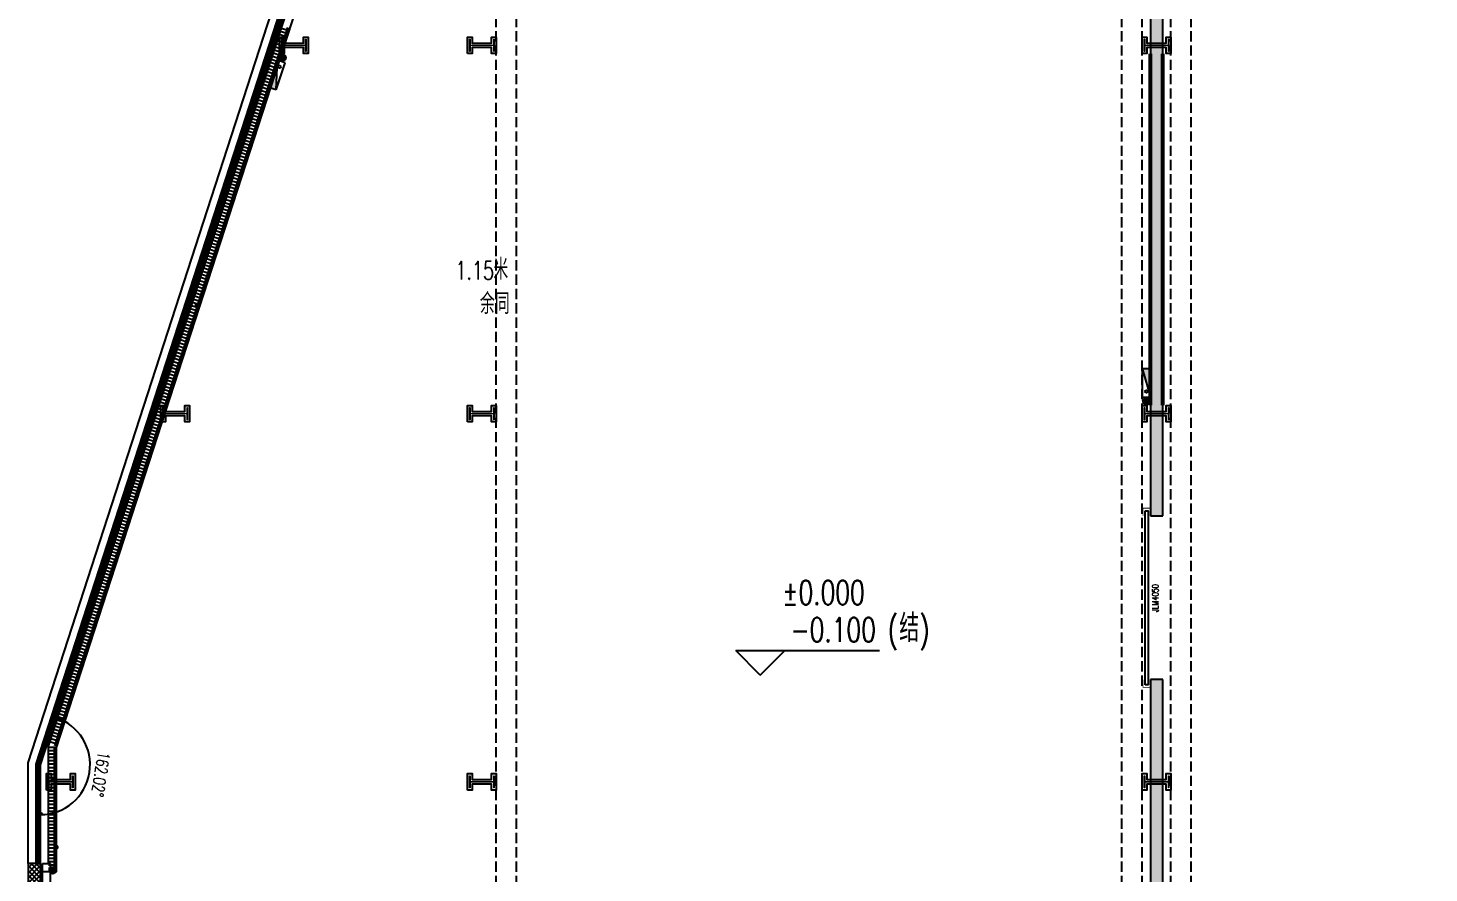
# Model space of a CAD drawing. Extents: x -474411 to 577939, y 0 to 1014176.
# Drawn here: x -254554 to -220292, y 757592 to 778245 of the extents above; entities that cross this region are included whole.
import ezdxf

# ---------------------------------------------------------------- set-up
doc = ezdxf.new("R2010")
doc.units = 0
doc.header["$LTSCALE"] = 1000
doc.header["$MEASUREMENT"] = 0
for name, pattern in [('10平面$0$DASH', [0.35, 0.25, -0.1]), ('CENTER', [2, 1.25, -0.25, 0.25, -0.25]), ('DASH', [0.35, 0.25, -0.1])]:
    doc.linetypes.add(name, pattern=pattern)
doc.layers.get('Defpoints').update_dxf_attribs({"color": 210})
for name, color, linetype in [('10平面$0$WINDOW', 4, 'Continuous'), ('10平面$0$WINDOW_TEXT', 7, 'Continuous'), ('A-AXIS-D', 1, 'Continuous'), ('A-HATCH-2', 251, 'Continuous'), ('A-LIN-V', 9, 'Continuous'), ('A-SFCE', 30, 'Continuous'), ('A-WINDOW', 140, 'Continuous'), ('AS-WALL', 40, 'Continuous'), ('AS-结构边线层', 200, 'Continuous'), ('DIM_SYMB', 3, 'Continuous'), ('PUB_HATCH', 8, 'Continuous'), ('PUB_TEXT', 7, 'Continuous'), ('SB_ZF消火栓', 10, 'Continuous'), ('建-墙-幕', 4, 'Continuous'), ('建-标高', 3, 'Continuous')]:
    doc.layers.add(name, color=color, linetype=linetype)
doc.layers.add('A-加建区域', color=47, linetype='Continuous', plot=False)
for name, color, linetype, lineweight in [('LG-ZF消防', 1, 'Continuous', 60), ('S-col', 2, 'Continuous', 0), ('柱间支撑', 6, 'CENTER', 0)]:
    doc.layers.add(name, color=color, linetype=linetype, lineweight=lineweight)
doc.styles.add('10平面$0$_TCH_WINDOW', font='SIMPLEX', dxfattribs={"height": 3.5, "bigfont": 'GBCBIG'})
doc.styles.add('_TCH_DIM', font='SIMPLEX', dxfattribs={"bigfont": 'GBCBIG'})
doc.styles.add('_TCH_DIM_T3', font='SIMPLEX', dxfattribs={"width": 0.705882, "bigfont": 'GBCBIG'})
doc.styles.add('A-STANDARD', font='SIMPLEX', dxfattribs={"bigfont": 'GBCBIG'})
doc.dimstyles.new('_TCH_ARCH&&100', dxfattribs={"dimtxt": 297.5, "dimasz": 100, "dimexe": 100, "dimexo": 100, "dimgap": 126.25, "dimtad": 1, "dimdec": 0, "dimzin": 0, "dimdsep": 46, "dimtxsty": '_TCH_DIM_T3', "dimblk": 'ARCHTICK', "dimcen": 0.09, "dimclrt": 7, "dimazin": 2, "dimtfac": 1, "dimtdec": 0, "dimtix": 1, "dimtmove": 2, "dimatfit": 3, "dimfxl": 0, "dimtolj": 1, "dimtzin": 0, "dimarcsym": 0})
pattern_1 = [(45, (25.49, 21.51), (-75.000002, 75.000002), [24, -82.06602]), (135, (192.46, 21.51), (-75.000002, -75.000002), [24, -82.06602])]

# ---------------------------------------------------------------- blocks, each defined once
blk = doc.blocks.new('43243')
at = {"layer": 'AS-结构边线层', "color": 8}
blk.add_lwpolyline([(-230898, 832220), (-254254, 760236), (-254254, 741420), (-248304, 741420), (-248304, 741670), (-246204, 741670), (-246204, 741420), (-231804, 741420), (-231804, 741670), (-229704, 741670), (-229704, 741420), (-228964, 741420), (-228964, 741250), (-222244, 741250), (-222244, 741420), (-215304, 741420)], dxfattribs=at)
blk = doc.blocks.new('w4234324')
at = {"layer": 'A-HATCH-2', "color": 8}
for points in [[(-248404, 777620), (-248404, 778020), (-248292, 778020), (-248292, 777874), (-247816, 777874), (-247816, 778020), (-247704, 778020), (-247704, 777620), (-247816, 777620), (-247816, 777766), (-248292, 777766), (-248292, 777620)], [(-243804, 777620), (-243804, 778020), (-243692, 778020), (-243692, 777874), (-243216, 777874), (-243216, 778020), (-243104, 778020), (-243104, 777620), (-243216, 777620), (-243216, 777766), (-243692, 777766), (-243692, 777620)], [(-227304, 777620), (-227304, 778020), (-227192, 778020), (-227192, 777874), (-226716, 777874), (-226716, 778020), (-226604, 778020), (-226604, 777620), (-226716, 777620), (-226716, 777766), (-227192, 777766), (-227192, 777620)], [(-251304, 768620), (-251304, 769020), (-251192, 769020), (-251192, 768874), (-250716, 768874), (-250716, 769020), (-250604, 769020), (-250604, 768620), (-250716, 768620), (-250716, 768766), (-251192, 768766), (-251192, 768620)], [(-243804, 768620), (-243804, 769020), (-243692, 769020), (-243692, 768874), (-243216, 768874), (-243216, 769020), (-243104, 769020), (-243104, 768620), (-243216, 768620), (-243216, 768766), (-243692, 768766), (-243692, 768620)], [(-227304, 768620), (-227304, 769020), (-227192, 769020), (-227192, 768874), (-226716, 768874), (-226716, 769020), (-226604, 769020), (-226604, 768620), (-226716, 768620), (-226716, 768766), (-227192, 768766), (-227192, 768620)], [(-254104, 759620), (-254104, 760020), (-253992, 760020), (-253992, 759874), (-253516, 759874), (-253516, 760020), (-253404, 760020), (-253404, 759620), (-253516, 759620), (-253516, 759766), (-253992, 759766), (-253992, 759620)], [(-243804, 759620), (-243804, 760020), (-243692, 760020), (-243692, 759874), (-243216, 759874), (-243216, 760020), (-243104, 760020), (-243104, 759620), (-243216, 759620), (-243216, 759766), (-243692, 759766), (-243692, 759620)], [(-227304, 759620), (-227304, 760020), (-227192, 760020), (-227192, 759874), (-226716, 759874), (-226716, 760020), (-226604, 760020), (-226604, 759620), (-226716, 759620), (-226716, 759766), (-227192, 759766), (-227192, 759620)]]:
    blk.add_lwpolyline(points, close=True, dxfattribs=at)
at = {"layer": 'S-col', "color": 8}
for points in [[(-248354, 777670), (-248354, 777970), (-248342, 777970), (-248342, 777824), (-247766, 777824), (-247766, 777970), (-247754, 777970), (-247754, 777670), (-247766, 777670), (-247766, 777816), (-248342, 777816), (-248342, 777670)], [(-243754, 777670), (-243754, 777970), (-243742, 777970), (-243742, 777824), (-243166, 777824), (-243166, 777970), (-243154, 777970), (-243154, 777670), (-243166, 777670), (-243166, 777816), (-243742, 777816), (-243742, 777670)], [(-227254, 777670), (-227254, 777970), (-227242, 777970), (-227242, 777824), (-226666, 777824), (-226666, 777970), (-226654, 777970), (-226654, 777670), (-226666, 777670), (-226666, 777816), (-227242, 777816), (-227242, 777670)], [(-251254, 768670), (-251254, 768970), (-251242, 768970), (-251242, 768824), (-250666, 768824), (-250666, 768970), (-250654, 768970), (-250654, 768670), (-250666, 768670), (-250666, 768816), (-251242, 768816), (-251242, 768670)], [(-243754, 768670), (-243754, 768970), (-243742, 768970), (-243742, 768824), (-243166, 768824), (-243166, 768970), (-243154, 768970), (-243154, 768670), (-243166, 768670), (-243166, 768816), (-243742, 768816), (-243742, 768670)], [(-227254, 768670), (-227254, 768970), (-227242, 768970), (-227242, 768824), (-226666, 768824), (-226666, 768970), (-226654, 768970), (-226654, 768670), (-226666, 768670), (-226666, 768816), (-227242, 768816), (-227242, 768670)], [(-254054, 759670), (-254054, 759970), (-254042, 759970), (-254042, 759824), (-253466, 759824), (-253466, 759970), (-253454, 759970), (-253454, 759670), (-253466, 759670), (-253466, 759816), (-254042, 759816), (-254042, 759670)], [(-243754, 759670), (-243754, 759970), (-243742, 759970), (-243742, 759824), (-243166, 759824), (-243166, 759970), (-243154, 759970), (-243154, 759670), (-243166, 759670), (-243166, 759816), (-243742, 759816), (-243742, 759670)], [(-227254, 759670), (-227254, 759970), (-227242, 759970), (-227242, 759824), (-226666, 759824), (-226666, 759970), (-226654, 759970), (-226654, 759670), (-226666, 759670), (-226666, 759816), (-227242, 759816), (-227242, 759670)]]:
    blk.add_lwpolyline(points, close=True, dxfattribs=at)
blk = doc.blocks.new('34242343243')
at = {"color": 8}
for p, q in [((-248195, 778100), (-248385, 778161)), ((-248170, 778176), (-248361, 778238)), ((-248183, 778138), (-248259, 778162)), ((-248158, 778214), (-248234, 778239)), ((-248319, 777719), (-248509, 777781)), ((-248294, 777795), (-248484, 777857)), ((-248269, 777871), (-248460, 777933)), ((-248245, 777947), (-248435, 778009)), ((-248220, 778024), (-248410, 778085)), ((-248306, 777757), (-248382, 777782)), ((-248282, 777833), (-248358, 777858)), ((-248257, 777909), (-248333, 777934)), ((-248232, 777985), (-248308, 778010)), ((-248208, 778062), (-248284, 778086)), ((-248418, 777414), (-248608, 777476)), ((-248393, 777490), (-248583, 777552)), ((-248368, 777567), (-248558, 777628)), ((-248343, 777643), (-248534, 777704)), ((-248405, 777452), (-248481, 777477)), ((-248381, 777528), (-248457, 777553)), ((-248356, 777605), (-248432, 777629)), ((-248331, 777681), (-248407, 777706)), ((-248541, 777033), (-248731, 777095)), ((-248516, 777110), (-248707, 777171)), ((-248492, 777186), (-248682, 777247)), ((-248467, 777262), (-248657, 777324)), ((-248442, 777338), (-248633, 777400)), ((-248529, 777072), (-248605, 777096)), ((-248504, 777148), (-248580, 777172)), ((-248479, 777224), (-248555, 777249)), ((-248455, 777300), (-248531, 777325)), ((-248430, 777376), (-248506, 777401)), ((-248640, 776729), (-248830, 776791)), ((-248615, 776805), (-248806, 776867)), ((-248591, 776881), (-248781, 776943)), ((-248566, 776957), (-248756, 777019)), ((-248628, 776767), (-248704, 776792)), ((-248603, 776843), (-248679, 776868)), ((-248578, 776919), (-248654, 776944)), ((-248554, 776995), (-248630, 777020)), ((-248764, 776348), (-248954, 776410)), ((-248739, 776424), (-248929, 776486)), ((-248714, 776500), (-248904, 776562)), ((-248689, 776576), (-248880, 776638)), ((-248665, 776653), (-248855, 776714)), ((-248751, 776386), (-248827, 776411)), ((-248726, 776462), (-248803, 776487)), ((-248702, 776538), (-248778, 776563)), ((-248677, 776615), (-248753, 776639)), ((-248652, 776691), (-248728, 776715)), ((-248862, 776043), (-249053, 776105)), ((-248838, 776119), (-249028, 776181)), ((-248813, 776196), (-249003, 776257)), ((-248788, 776272), (-248979, 776334)), ((-248850, 776081), (-248926, 776106)), ((-248825, 776158), (-248901, 776182)), ((-248801, 776234), (-248877, 776258)), ((-248776, 776310), (-248852, 776335)), ((-248986, 775663), (-249176, 775724)), ((-248961, 775739), (-249151, 775800)), ((-248937, 775815), (-249127, 775877)), ((-248912, 775891), (-249102, 775953)), ((-248887, 775967), (-249077, 776029)), ((-248974, 775701), (-249050, 775725)), ((-248949, 775777), (-249025, 775801)), ((-248924, 775853), (-249000, 775878)), ((-248899, 775929), (-248976, 775954)), ((-248875, 776005), (-248951, 776030)), ((-249085, 775358), (-249275, 775420)), ((-249060, 775434), (-249250, 775496)), ((-249035, 775510), (-249226, 775572)), ((-249011, 775586), (-249201, 775648)), ((-249072, 775396), (-249149, 775421)), ((-249048, 775472), (-249124, 775497)), ((-249023, 775548), (-249099, 775573)), ((-248998, 775624), (-249074, 775649)), ((-249208, 774977), (-249399, 775039)), ((-249184, 775053), (-249374, 775115)), ((-249159, 775129), (-249349, 775191)), ((-249134, 775206), (-249324, 775267)), ((-249110, 775282), (-249300, 775343)), ((-249196, 775015), (-249272, 775040)), ((-249171, 775091), (-249247, 775116)), ((-249147, 775167), (-249223, 775192)), ((-249122, 775244), (-249198, 775268)), ((-249097, 775320), (-249173, 775344)), ((-249307, 774672), (-249497, 774734)), ((-249283, 774749), (-249473, 774810)), ((-249258, 774825), (-249448, 774886)), ((-249233, 774901), (-249423, 774963)), ((-249295, 774710), (-249371, 774735)), ((-249270, 774787), (-249346, 774811)), ((-249245, 774863), (-249322, 774888)), ((-249221, 774939), (-249297, 774964)), ((-249431, 774292), (-249621, 774353)), ((-249406, 774368), (-249596, 774429)), ((-249381, 774444), (-249572, 774506)), ((-249357, 774520), (-249547, 774582)), ((-249332, 774596), (-249522, 774658)), ((-249418, 774330), (-249495, 774354)), ((-249394, 774406), (-249470, 774431)), ((-249369, 774482), (-249445, 774507)), ((-249344, 774558), (-249420, 774583)), ((-249320, 774634), (-249396, 774659)), ((-249530, 773987), (-249720, 774049)), ((-249505, 774063), (-249695, 774125)), ((-249480, 774139), (-249670, 774201)), ((-249455, 774215), (-249646, 774277)), ((-249517, 774025), (-249593, 774050)), ((-249493, 774101), (-249569, 774126)), ((-249468, 774177), (-249544, 774202)), ((-249443, 774254), (-249519, 774278)), ((-249653, 773606), (-249843, 773668)), ((-249628, 773682), (-249819, 773744)), ((-249604, 773758), (-249794, 773820)), ((-249579, 773835), (-249769, 773896)), ((-249554, 773911), (-249745, 773973)), ((-249641, 773644), (-249717, 773669)), ((-249616, 773720), (-249692, 773745)), ((-249591, 773797), (-249668, 773821)), ((-249567, 773873), (-249643, 773897)), ((-249542, 773949), (-249618, 773974)), ((-249752, 773301), (-249942, 773363)), ((-249727, 773378), (-249918, 773439)), ((-249703, 773454), (-249893, 773516)), ((-249678, 773530), (-249868, 773592)), ((-249740, 773340), (-249816, 773364)), ((-249715, 773416), (-249791, 773440)), ((-249690, 773492), (-249766, 773517)), ((-249666, 773568), (-249742, 773593)), ((-249876, 772921), (-250066, 772982)), ((-249851, 772997), (-250041, 773059)), ((-249826, 773073), (-250016, 773135)), ((-249801, 773149), (-249992, 773211)), ((-249777, 773225), (-249967, 773287)), ((-249863, 772959), (-249939, 772983)), ((-249839, 773035), (-249915, 773060)), ((-249814, 773111), (-249890, 773136)), ((-249789, 773187), (-249865, 773212)), ((-249764, 773263), (-249840, 773288)), ((-249974, 772616), (-250165, 772678)), ((-249950, 772692), (-250140, 772754)), ((-249925, 772768), (-250115, 772830)), ((-249900, 772845), (-250091, 772906)), ((-249962, 772654), (-250038, 772679)), ((-249937, 772730), (-250013, 772755)), ((-249913, 772806), (-249989, 772831)), ((-249888, 772883), (-249964, 772907)), ((-250098, 772235), (-250288, 772297)), ((-250073, 772311), (-250264, 772373)), ((-250049, 772388), (-250239, 772449)), ((-250024, 772464), (-250214, 772525)), ((-249999, 772540), (-250189, 772602)), ((-250086, 772273), (-250162, 772298)), ((-250061, 772349), (-250137, 772374)), ((-250036, 772426), (-250112, 772450)), ((-250012, 772502), (-250088, 772526)), ((-249987, 772578), (-250063, 772603)), ((-250197, 771931), (-250387, 771992)), ((-250172, 772007), (-250362, 772068)), ((-250147, 772083), (-250338, 772145)), ((-250123, 772159), (-250313, 772221)), ((-250184, 771969), (-250261, 771993)), ((-250160, 772045), (-250236, 772070)), ((-250135, 772121), (-250211, 772146)), ((-250110, 772197), (-250186, 772222)), ((-250320, 771550), (-250511, 771611)), ((-250296, 771626), (-250486, 771688)), ((-250271, 771702), (-250461, 771764)), ((-250246, 771778), (-250437, 771840)), ((-250222, 771854), (-250412, 771916)), ((-250308, 771588), (-250384, 771613)), ((-250283, 771664), (-250359, 771689)), ((-250259, 771740), (-250335, 771765)), ((-250234, 771816), (-250310, 771841)), ((-250209, 771892), (-250285, 771917)), ((-250419, 771245), (-250609, 771307)), ((-250395, 771321), (-250585, 771383)), ((-250370, 771397), (-250560, 771459)), ((-250345, 771474), (-250535, 771535)), ((-250407, 771283), (-250483, 771308)), ((-250382, 771359), (-250458, 771384)), ((-250357, 771436), (-250434, 771460)), ((-250333, 771512), (-250409, 771536)), ((-250543, 770864), (-250733, 770926)), ((-250518, 770940), (-250708, 771002)), ((-250493, 771017), (-250684, 771078)), ((-250469, 771093), (-250659, 771155)), ((-250444, 771169), (-250634, 771231)), ((-250530, 770902), (-250607, 770927)), ((-250506, 770979), (-250582, 771003)), ((-250481, 771055), (-250557, 771079)), ((-250456, 771131), (-250532, 771156)), ((-250432, 771207), (-250508, 771232)), ((-250642, 770560), (-250832, 770621)), ((-250617, 770636), (-250807, 770698)), ((-250592, 770712), (-250782, 770774)), ((-250568, 770788), (-250758, 770850)), ((-250629, 770598), (-250705, 770622)), ((-250605, 770674), (-250681, 770699)), ((-250580, 770750), (-250656, 770775)), ((-250555, 770826), (-250631, 770851)), ((-250765, 770179), (-250955, 770241)), ((-250741, 770255), (-250931, 770317)), ((-250716, 770331), (-250906, 770393)), ((-250691, 770407), (-250881, 770469)), ((-250666, 770483), (-250857, 770545)), ((-250753, 770217), (-250829, 770242)), ((-250728, 770293), (-250804, 770318)), ((-250703, 770369), (-250780, 770394)), ((-250679, 770445), (-250755, 770470)), ((-250654, 770522), (-250730, 770546)), ((-250864, 769874), (-251054, 769936)), ((-250839, 769950), (-251030, 770012)), ((-250815, 770027), (-251005, 770088)), ((-250790, 770103), (-250980, 770164)), ((-250852, 769912), (-250928, 769937)), ((-250827, 769988), (-250903, 770013)), ((-250802, 770065), (-250878, 770089)), ((-250778, 770141), (-250854, 770165)), ((-250988, 769493), (-251178, 769555)), ((-250963, 769570), (-251153, 769631)), ((-250938, 769646), (-251128, 769707)), ((-250913, 769722), (-251104, 769784)), ((-250889, 769798), (-251079, 769860)), ((-250975, 769531), (-251051, 769556)), ((-250951, 769608), (-251027, 769632)), ((-250926, 769684), (-251002, 769708)), ((-250901, 769760), (-250977, 769785)), ((-250876, 769836), (-250953, 769861)), ((-251086, 769189), (-251277, 769250)), ((-251062, 769265), (-251252, 769327)), ((-251037, 769341), (-251227, 769403)), ((-251012, 769417), (-251203, 769479)), ((-251074, 769227), (-251150, 769252)), ((-251049, 769303), (-251125, 769328)), ((-251025, 769379), (-251101, 769404)), ((-251000, 769455), (-251076, 769480)), ((-251210, 768808), (-251400, 768870)), ((-251185, 768884), (-251376, 768946)), ((-251161, 768960), (-251351, 769022)), ((-251136, 769036), (-251326, 769098)), ((-251111, 769113), (-251301, 769174)), ((-251198, 768846), (-251274, 768871)), ((-251173, 768922), (-251249, 768947)), ((-251148, 768998), (-251224, 769023)), ((-251124, 769074), (-251200, 769099)), ((-251099, 769151), (-251175, 769175)), ((-251309, 768503), (-251499, 768565)), ((-251284, 768579), (-251474, 768641)), ((-251259, 768656), (-251450, 768717)), ((-251235, 768732), (-251425, 768793)), ((-251297, 768541), (-251373, 768566)), ((-251272, 768618), (-251348, 768642)), ((-251247, 768694), (-251323, 768718)), ((-251222, 768770), (-251298, 768795)), ((-251432, 768122), (-251623, 768184)), ((-251408, 768199), (-251598, 768260)), ((-251383, 768275), (-251573, 768337)), ((-251358, 768351), (-251549, 768413)), ((-251334, 768427), (-251524, 768489)), ((-251420, 768161), (-251496, 768185)), ((-251395, 768237), (-251471, 768261)), ((-251371, 768313), (-251447, 768338)), ((-251346, 768389), (-251422, 768414)), ((-251321, 768465), (-251397, 768490)), ((-251531, 767818), (-251722, 767880)), ((-251507, 767894), (-251697, 767956)), ((-251482, 767970), (-251672, 768032)), ((-251457, 768046), (-251647, 768108)), ((-251519, 767856), (-251595, 767881)), ((-251494, 767932), (-251570, 767957)), ((-251470, 768008), (-251546, 768033)), ((-251445, 768084), (-251521, 768109)), ((-251655, 767437), (-251845, 767499)), ((-251630, 767513), (-251820, 767575)), ((-251605, 767589), (-251796, 767651)), ((-251581, 767665), (-251771, 767727)), ((-251556, 767742), (-251746, 767803)), ((-251642, 767475), (-251719, 767500)), ((-251618, 767551), (-251694, 767576)), ((-251593, 767627), (-251669, 767652)), ((-251568, 767704), (-251644, 767728)), ((-251544, 767780), (-251620, 767804)), ((-251754, 767132), (-251944, 767194)), ((-251729, 767209), (-251919, 767270)), ((-251704, 767285), (-251894, 767346)), ((-251680, 767361), (-251870, 767423)), ((-251741, 767170), (-251817, 767195)), ((-251717, 767247), (-251793, 767271)), ((-251692, 767323), (-251768, 767347)), ((-251667, 767399), (-251743, 767424)), ((-251877, 766752), (-252067, 766813)), ((-251853, 766828), (-252043, 766889)), ((-251828, 766904), (-252018, 766966)), ((-251803, 766980), (-251993, 767042)), ((-251778, 767056), (-251969, 767118)), ((-251865, 766790), (-251941, 766814)), ((-251840, 766866), (-251916, 766890)), ((-251815, 766942), (-251892, 766967)), ((-251791, 767018), (-251867, 767043)), ((-251766, 767094), (-251842, 767119)), ((-251976, 766447), (-252166, 766509)), ((-251951, 766523), (-252142, 766585)), ((-251927, 766599), (-252117, 766661)), ((-251902, 766675), (-252092, 766737)), ((-251964, 766485), (-252040, 766510)), ((-251939, 766561), (-252015, 766586)), ((-251914, 766637), (-251990, 766662)), ((-251890, 766713), (-251966, 766738)), ((-252100, 766066), (-252290, 766128)), ((-252075, 766142), (-252265, 766204)), ((-252050, 766218), (-252240, 766280)), ((-252026, 766295), (-252216, 766356)), ((-252001, 766371), (-252191, 766432)), ((-252087, 766104), (-252163, 766129)), ((-252063, 766180), (-252139, 766205)), ((-252038, 766256), (-252114, 766281)), ((-252013, 766333), (-252089, 766357)), ((-251988, 766409), (-252065, 766434)), ((-252198, 765761), (-252389, 765823)), ((-252174, 765838), (-252364, 765899)), ((-252149, 765914), (-252339, 765975)), ((-252124, 765990), (-252315, 766052)), ((-252186, 765800), (-252262, 765824)), ((-252161, 765876), (-252238, 765900)), ((-252137, 765952), (-252213, 765977)), ((-252112, 766028), (-252188, 766053)), ((-252322, 765381), (-252512, 765442)), ((-252297, 765457), (-252488, 765519)), ((-252273, 765533), (-252463, 765595)), ((-252248, 765609), (-252438, 765671)), ((-252223, 765685), (-252413, 765747)), ((-252310, 765419), (-252386, 765443)), ((-252285, 765495), (-252361, 765520)), ((-252260, 765571), (-252336, 765596)), ((-252236, 765647), (-252312, 765672)), ((-252211, 765723), (-252287, 765748)), ((-252421, 765076), (-252611, 765138)), ((-252396, 765152), (-252586, 765214)), ((-252371, 765228), (-252562, 765290)), ((-252347, 765304), (-252537, 765366)), ((-252409, 765114), (-252485, 765139)), ((-252384, 765190), (-252460, 765215)), ((-252359, 765266), (-252435, 765291)), ((-252334, 765343), (-252411, 765367)), ((-252544, 764695), (-252735, 764757)), ((-252520, 764771), (-252710, 764833)), ((-252495, 764847), (-252685, 764909)), ((-252470, 764924), (-252661, 764985)), ((-252446, 765000), (-252636, 765062)), ((-252532, 764733), (-252608, 764758)), ((-252507, 764809), (-252583, 764834)), ((-252483, 764886), (-252559, 764910)), ((-252458, 764962), (-252534, 764986)), ((-252433, 765038), (-252509, 765063)), ((-252643, 764391), (-252834, 764452)), ((-252619, 764467), (-252809, 764528)), ((-252594, 764543), (-252784, 764605)), ((-252569, 764619), (-252759, 764681)), ((-252631, 764429), (-252707, 764453)), ((-252606, 764505), (-252682, 764529)), ((-252582, 764581), (-252658, 764606)), ((-252557, 764657), (-252633, 764682)), ((-252767, 764010), (-252957, 764071)), ((-252742, 764086), (-252932, 764148)), ((-252717, 764162), (-252908, 764224)), ((-252693, 764238), (-252883, 764300)), ((-252668, 764314), (-252858, 764376)), ((-252755, 764048), (-252831, 764072)), ((-252730, 764124), (-252806, 764149)), ((-252705, 764200), (-252781, 764225)), ((-252680, 764276), (-252756, 764301)), ((-252656, 764352), (-252732, 764377)), ((-252866, 763705), (-253056, 763767)), ((-252841, 763781), (-253031, 763843)), ((-252816, 763857), (-253007, 763919)), ((-252792, 763934), (-252982, 763995)), ((-252853, 763743), (-252929, 763768)), ((-252829, 763819), (-252905, 763844)), ((-252804, 763895), (-252880, 763920)), ((-252779, 763972), (-252855, 763996)), ((-252989, 763324), (-253180, 763386)), ((-252965, 763400), (-253155, 763462)), ((-252940, 763477), (-253130, 763538)), ((-252915, 763553), (-253105, 763614)), ((-252890, 763629), (-253081, 763691)), ((-252977, 763362), (-253053, 763387)), ((-252952, 763438), (-253028, 763463)), ((-252927, 763515), (-253004, 763539)), ((-252903, 763591), (-252979, 763616)), ((-252878, 763667), (-252954, 763692)), ((-253088, 763020), (-253278, 763081)), ((-253063, 763096), (-253254, 763157)), ((-253039, 763172), (-253229, 763234)), ((-253014, 763248), (-253204, 763310)), ((-253076, 763058), (-253152, 763082)), ((-253051, 763134), (-253127, 763159)), ((-253026, 763210), (-253102, 763235)), ((-253002, 763286), (-253078, 763311)), ((-253212, 762639), (-253402, 762701)), ((-253187, 762715), (-253377, 762777)), ((-253162, 762791), (-253352, 762853)), ((-253138, 762867), (-253328, 762929)), ((-253113, 762943), (-253303, 763005)), ((-253199, 762677), (-253275, 762702)), ((-253175, 762753), (-253251, 762778)), ((-253150, 762829), (-253226, 762854)), ((-253125, 762905), (-253201, 762930)), ((-253100, 762982), (-253177, 763006)), ((-253311, 762334), (-253501, 762396)), ((-253286, 762410), (-253476, 762472)), ((-253261, 762486), (-253451, 762548)), ((-253236, 762563), (-253427, 762624)), ((-253298, 762372), (-253374, 762397)), ((-253273, 762448), (-253350, 762473)), ((-253249, 762525), (-253325, 762549)), ((-253224, 762601), (-253300, 762625)), ((-253434, 761953), (-253624, 762015)), ((-253409, 762029), (-253600, 762091)), ((-253385, 762106), (-253575, 762167)), ((-253360, 762182), (-253550, 762244)), ((-253335, 762258), (-253525, 762320)), ((-253422, 761991), (-253498, 762016)), ((-253397, 762068), (-253473, 762092)), ((-253372, 762144), (-253448, 762168)), ((-253348, 762220), (-253424, 762245)), ((-253323, 762296), (-253399, 762321)), ((-253533, 761649), (-253723, 761710)), ((-253508, 761725), (-253698, 761787)), ((-253484, 761801), (-253674, 761863)), ((-253459, 761877), (-253649, 761939)), ((-253521, 761687), (-253597, 761711)), ((-253496, 761763), (-253572, 761788)), ((-253471, 761839), (-253547, 761864)), ((-253446, 761915), (-253523, 761940)), ((-253656, 761268), (-253847, 761330)), ((-253632, 761344), (-253822, 761406)), ((-253607, 761420), (-253797, 761482)), ((-253582, 761496), (-253773, 761558)), ((-253558, 761573), (-253748, 761634)), ((-253644, 761306), (-253720, 761331)), ((-253619, 761382), (-253696, 761407)), ((-253595, 761458), (-253671, 761483)), ((-253570, 761534), (-253646, 761559)), ((-253545, 761611), (-253621, 761635)), ((-253755, 760963), (-253946, 761025)), ((-253731, 761039), (-253921, 761101)), ((-253706, 761116), (-253896, 761177)), ((-253681, 761192), (-253871, 761253)), ((-253743, 761001), (-253819, 761026)), ((-253718, 761077), (-253794, 761102)), ((-253694, 761154), (-253770, 761178)), ((-253669, 761230), (-253745, 761254)), ((-253854, 760659), (-254054, 760659)), ((-253829, 760735), (-254020, 760796)), ((-253805, 760811), (-253995, 760873)), ((-253780, 760887), (-253970, 760949)), ((-253842, 760697), (-253918, 760721)), ((-253817, 760773), (-253893, 760798)), ((-253792, 760849), (-253868, 760874)), ((-253768, 760925), (-253844, 760950)), ((-253854, 760576), (-254054, 760576)), ((-253854, 760494), (-254054, 760494)), ((-253854, 760412), (-254054, 760412)), ((-253854, 760330), (-254054, 760330)), ((-253854, 760618), (-253934, 760618)), ((-253854, 760535), (-253934, 760535)), ((-253854, 760453), (-253934, 760453)), ((-253854, 760371), (-253934, 760371)), ((-253854, 760289), (-253934, 760289)), ((-253854, 760248), (-254054, 760248)), ((-253854, 760166), (-254054, 760166)), ((-253854, 760084), (-254054, 760084)), ((-253854, 760002), (-254054, 760002)), ((-253854, 760207), (-253934, 760207)), ((-253854, 760125), (-253934, 760125)), ((-253854, 760043), (-253934, 760043)), ((-253854, 759961), (-253934, 759961)), ((-253854, 759919), (-254054, 759919)), ((-253854, 759837), (-254054, 759837)), ((-253854, 759755), (-254054, 759755)), ((-253854, 759673), (-254054, 759673)), ((-253854, 759878), (-253934, 759878)), ((-253854, 759796), (-253934, 759796)), ((-253854, 759714), (-253934, 759714)), ((-253854, 759632), (-253934, 759632)), ((-253854, 759591), (-254054, 759591)), ((-253854, 759509), (-254054, 759509)), ((-253854, 759427), (-254054, 759427)), ((-253854, 759345), (-254054, 759345)), ((-253854, 759262), (-254054, 759262)), ((-253854, 759550), (-253934, 759550)), ((-253854, 759468), (-253934, 759468)), ((-253854, 759386), (-253934, 759386)), ((-253854, 759304), (-253934, 759304)), ((-253854, 759180), (-254054, 759180)), ((-253854, 759098), (-254054, 759098)), ((-253854, 759016), (-254054, 759016)), ((-253854, 758934), (-254054, 758934)), ((-253854, 759221), (-253934, 759221)), ((-253854, 759139), (-253934, 759139)), ((-253854, 759057), (-253934, 759057)), ((-253854, 758975), (-253934, 758975)), ((-253854, 758852), (-254054, 758852)), ((-253854, 758770), (-254054, 758770)), ((-253854, 758688), (-254054, 758688)), ((-253854, 758605), (-254054, 758605)), ((-253854, 758893), (-253934, 758893)), ((-253854, 758811), (-253934, 758811)), ((-253854, 758729), (-253934, 758729)), ((-253854, 758647), (-253934, 758647)), ((-253854, 758523), (-254054, 758523)), ((-253854, 758441), (-254054, 758441)), ((-253854, 758359), (-254054, 758359)), ((-253854, 758277), (-254054, 758277)), ((-253854, 758564), (-253934, 758564)), ((-253854, 758482), (-253934, 758482)), ((-253854, 758400), (-253934, 758400)), ((-253854, 758318), (-253934, 758318)), ((-253854, 758236), (-253934, 758236)), ((-253854, 758195), (-254054, 758195)), ((-253854, 758113), (-254054, 758113)), ((-253854, 758031), (-254054, 758031)), ((-253854, 757948), (-254054, 757948)), ((-253854, 758154), (-253934, 758154)), ((-253854, 758072), (-253934, 758072)), ((-253854, 757990), (-253934, 757990)), ((-253854, 757907), (-253934, 757907)), ((-254004, 757620), (-254204, 757620)), ((-253854, 757866), (-254054, 757866)), ((-253854, 757784), (-254054, 757784)), ((-253854, 757702), (-254054, 757702)), ((-253854, 757825), (-253934, 757825)), ((-253854, 757743), (-253934, 757743)), ((-253854, 757661), (-253934, 757661))]:
    blk.add_line(p, q, dxfattribs=at)
at = {"layer": 'A-LIN-V', "color": 8}
for p, q in [((-254054, 760690), (-245625, 786670)), ((-253854, 760659), (-245414, 786670)), ((-254054, 757820), (-254054, 760690)), ((-253854, 757620), (-253854, 760659)), ((-254204, 741816), (-254204, 757820)), ((-254204, 757820), (-254004, 757820)), ((-254004, 741816), (-254004, 757820)), ((-254004, 757620), (-253854, 757620))]:
    blk.add_line(p, q, dxfattribs=at)
at = {"layer": 'A-SFCE', "color": 8, "const_width": 20}
for points in [[(-227104, 766320), (-227104, 766510), (-227284, 766510), (-227284, 766320)], [(-227104, 762320), (-227104, 762130), (-227284, 762130), (-227284, 762320)]]:
    blk.add_lwpolyline(points, dxfattribs=at)
at = {"layer": 'Defpoints', "color": 8}
for p in [(-248195, 778100), (-248170, 778176), (-248294, 777795), (-248269, 777871), (-248245, 777947), (-248220, 778024), (-248393, 777490), (-248368, 777567), (-248343, 777643), (-248319, 777719), (-248516, 777110), (-248492, 777186), (-248467, 777262), (-248442, 777338), (-248418, 777414), (-248615, 776805), (-248591, 776881), (-248566, 776957), (-248541, 777033), (-248739, 776424), (-248714, 776500), (-248689, 776576), (-248665, 776653), (-248640, 776729), (-248838, 776119), (-248813, 776196), (-248788, 776272), (-248764, 776348), (-248961, 775739), (-248937, 775815), (-248912, 775891), (-248887, 775967), (-248862, 776043), (-249060, 775434), (-249035, 775510), (-249011, 775586), (-248986, 775663), (-249184, 775053), (-249159, 775129), (-249134, 775206), (-249110, 775282), (-249085, 775358), (-249283, 774749), (-249258, 774825), (-249233, 774901), (-249208, 774977), (-249406, 774368), (-249381, 774444), (-249357, 774520), (-249332, 774596), (-249307, 774672), (-249505, 774063), (-249480, 774139), (-249455, 774215), (-249431, 774292), (-249628, 773682), (-249604, 773758), (-249579, 773835), (-249554, 773911), (-249530, 773987), (-249727, 773378), (-249703, 773454), (-249678, 773530), (-249653, 773606), (-249851, 772997), (-249826, 773073), (-249801, 773149), (-249777, 773225), (-249752, 773301), (-249950, 772692), (-249925, 772768), (-249900, 772845), (-249876, 772921), (-250073, 772311), (-250049, 772388), (-250024, 772464), (-249999, 772540), (-249974, 772616), (-250172, 772007), (-250147, 772083), (-250123, 772159), (-250098, 772235), (-250296, 771626), (-250271, 771702), (-250246, 771778), (-250222, 771854), (-250197, 771931), (-250395, 771321), (-250370, 771397), (-250345, 771474), (-250320, 771550), (-250518, 770940), (-250493, 771017), (-250469, 771093), (-250444, 771169), (-250419, 771245), (-250617, 770636), (-250592, 770712), (-250568, 770788), (-250543, 770864), (-250741, 770255), (-250716, 770331), (-250691, 770407), (-250666, 770483), (-250642, 770560), (-250839, 769950), (-250815, 770027), (-250790, 770103), (-250765, 770179), (-250963, 769570), (-250938, 769646), (-250913, 769722), (-250889, 769798), (-250864, 769874), (-251062, 769265), (-251037, 769341), (-251012, 769417), (-250988, 769493), (-251185, 768884), (-251161, 768960), (-251136, 769036), (-251111, 769113), (-251086, 769189), (-251284, 768579), (-251259, 768656), (-251235, 768732), (-251210, 768808), (-251408, 768199), (-251383, 768275), (-251358, 768351), (-251334, 768427), (-251309, 768503), (-251507, 767894), (-251482, 767970), (-251457, 768046), (-251432, 768122), (-251630, 767513), (-251605, 767589), (-251581, 767665), (-251556, 767742), (-251531, 767818), (-251729, 767209), (-251704, 767285), (-251680, 767361), (-251655, 767437), (-251853, 766828), (-251828, 766904), (-251803, 766980), (-251778, 767056), (-251754, 767132), (-251951, 766523), (-251927, 766599), (-251902, 766675), (-251877, 766752), (-252075, 766142), (-252050, 766218), (-252026, 766295), (-252001, 766371), (-251976, 766447), (-252174, 765838), (-252149, 765914), (-252124, 765990), (-252100, 766066), (-252297, 765457), (-252273, 765533), (-252248, 765609), (-252223, 765685), (-252198, 765761), (-252396, 765152), (-252371, 765228), (-252347, 765304), (-252322, 765381), (-252520, 764771), (-252495, 764847), (-252470, 764924), (-252446, 765000), (-252421, 765076), (-252619, 764467), (-252594, 764543), (-252569, 764619), (-252544, 764695), (-252742, 764086), (-252717, 764162), (-252693, 764238), (-252668, 764314), (-252643, 764391), (-252841, 763781), (-252816, 763857), (-252792, 763934), (-252767, 764010), (-252965, 763400), (-252940, 763477), (-252915, 763553), (-252890, 763629), (-252866, 763705), (-253063, 763096), (-253039, 763172), (-253014, 763248), (-252989, 763324), (-253187, 762715), (-253162, 762791), (-253138, 762867), (-253113, 762943), (-253088, 763020), (-253286, 762410), (-253261, 762486), (-253236, 762563), (-253212, 762639), (-253409, 762029), (-253385, 762106), (-253360, 762182), (-253335, 762258), (-253311, 762334), (-253508, 761725), (-253484, 761801), (-253459, 761877), (-253434, 761953), (-253632, 761344), (-253607, 761420), (-253582, 761496), (-253558, 761573), (-253533, 761649), (-253731, 761039), (-253706, 761116), (-253681, 761192), (-253656, 761268), (-253854, 760659), (-253829, 760735), (-253805, 760811), (-253780, 760887), (-253755, 760963), (-253854, 760576), (-253854, 760494), (-253854, 760412), (-253854, 760330), (-253854, 760248), (-253854, 760166), (-253854, 760084), (-253854, 760002), (-253854, 759919), (-253854, 759837), (-253854, 759755), (-253854, 759673), (-253854, 759591), (-253854, 759509), (-253854, 759427), (-253854, 759345), (-253854, 759262), (-253854, 759180), (-253854, 759098), (-253854, 759016), (-253854, 758934), (-253854, 758852), (-253854, 758770), (-253854, 758688), (-253854, 758605), (-253854, 758523), (-253854, 758441), (-253854, 758359), (-253854, 758277), (-253854, 758195), (-253854, 758113), (-253854, 758031), (-253854, 757948), (-253854, 757866), (-253854, 757784), (-253854, 757702), (-253854, 757620)]:
    blk.add_point(p, dxfattribs=at)
blk = doc.blocks.new('10平面$0$$DorLib2D$00000126')
at = {"color": 0, "linetype": 'Continuous'}
for p, q in [((-0.532, 0.5), (-0.532, 0.9)), ((0.532, 0.9), (0.532, 0.5))]:
    blk.add_line(p, q, dxfattribs=at)
at = {"color": 0, "linetype": '10平面$0$DASH'}
for p, q in [((-0.532, 0.9), (0.532, 0.9)), ((-0.532, 0.5), (0.532, 0.5))]:
    blk.add_line(p, q, dxfattribs=at)
blk = doc.blocks.new('423432433333')
at = {"layer": 'PUB_HATCH'}
h = blk.add_hatch(dxfattribs=at)
h.set_pattern_fill('石膏板', color=8, scale=30, style=0)
h.set_pattern_definition(pattern_1)
h.paths.add_polyline_path([(-224110, 766370), (-224110, 784970), (-224410, 784970), (-224410, 766370)])
h = blk.add_hatch(dxfattribs=at)
h.set_pattern_fill('石膏板', color=8, scale=30, style=0)
h.set_pattern_definition(pattern_1)
h.paths.add_polyline_path([(-224410, 762370), (-224410, 743870), (-224110, 743870), (-224110, 762370)])
at = {"layer": 'AS-WALL', "color": 8}
for p, q in [((-224410, 784970), (-224410, 766370)), ((-224110, 766370), (-224110, 784970)), ((-224410, 766370), (-224110, 766370)), ((-224410, 762370), (-224410, 743870)), ((-224110, 762370), (-224410, 762370)), ((-224110, 743870), (-224110, 762370))]:
    blk.add_line(p, q, dxfattribs=at)
at = {"layer": '10平面$0$WINDOW', "color": 8}
ref = blk.add_blockref('10平面$0$$DorLib2D$00000126', (-224360, 764370), dxfattribs=dict(at, xscale=4000, yscale=200, zscale=200, rotation=90.00000000093667))
ref.add_attrib('A', 'JLM4050', (-224216, 764016), dxfattribs={"layer": '10平面$0$WINDOW_TEXT', "ltscale": 500, "height": 148.8, "rotation": 90, "style": '10平面$0$_TCH_WINDOW', "width": 0.705882})
blk = doc.blocks.new('234243242332')
at = {"layer": 'SB_ZF消火栓'}
for points in [[(-248456, 777458), (-248672, 776793), (-248482, 776731)], [(-227104, 769220), (-227104, 769920), (-227304, 769920)]]:
    blk.add_hatch(color=8, dxfattribs=at).paths.add_polyline_path(points)
at = {"layer": 'LG-ZF消防', "color": 8, "linetype": 'Continuous'}
for centre in [(-248330, 777523), (-227204, 769120), (-253948, 757655)]:
    blk.add_circle(centre, 50, dxfattribs=at)
at = {"layer": 'SB_ZF消火栓', "color": 8}
for p, q in [((-248456, 777458), (-248672, 776793)), ((-248482, 776731), (-248456, 777458)), ((-248266, 777397), (-248456, 777458)), ((-248482, 776731), (-248266, 777397)), ((-248482, 776731), (-248672, 776793)), ((-227304, 769920), (-227304, 769220)), ((-227304, 769920), (-227104, 769920)), ((-227304, 769920), (-227104, 769220)), ((-227104, 769220), (-227104, 769920)), ((-227304, 769220), (-227104, 769220))]:
    blk.add_line(p, q, dxfattribs=at)
for centre in [(-248404, 777294), (-227204, 769360)]:
    blk.add_circle(centre, 32.5, dxfattribs=at)
blk = doc.blocks.new('_ArchTick')
at = {"color": 0, "linetype": 'ByBlock', "const_width": 0.4}
blk.add_lwpolyline([(-0.5, -0.5), (0.5, 0.5)], dxfattribs=at)
blk = doc.blocks.new('*D721')
at = {"layer": 'A-AXIS-D', "color": 0, "lineweight": -2}
blk.add_line((-253848, 761489), (-253848, 761489), dxfattribs=at)
blk.add_arc((-254254, 760236), 1218, 270, 72.0237, dxfattribs=at)
at = {"layer": 'Defpoints', "color": 0}
for p in [(-253878, 761394), (-254254, 760236), (-253269, 759520), (-254254, 759018)]:
    blk.add_point(p, dxfattribs=at)
at = {"layer": 'A-AXIS-D', "color": 0, "lineweight": -2, "xscale": 100, "yscale": 100, "zscale": 100}
for p, rotation in [((-253878, 761394), 162.0237134182046), ((-254254, 759018), 180.0000000000003)]:
    blk.add_blockref('_ArchTick', p, dxfattribs=dict(at, rotation=rotation))
at = {"layer": 'A-AXIS-D', "color": 7, "insert": (-252780, 760003), "char_height": 297.5, "attachment_point": 5, "rotation": 261.0119, "style": '_TCH_DIM_T3'}
blk.add_mtext('\\A1;162.02°', dxfattribs=at)

msp = doc.modelspace()

# ---------------------------------------------------------------- hatches: boundary and pattern name
at = {"layer": 'PUB_HATCH'}
h = msp.add_hatch(dxfattribs=at)
h.set_pattern_fill('多孔材料', color=8, scale=30, style=0)
h.set_pattern_definition([(45, (60, 0), (-60.000061, 60.000061), []), (135, (60, 0), (-60.000061, -60.000061), [])])
h.paths.add_polyline_path([(-254554.2, 757820), (-254554.2, 741120), (-254254.2, 741420), (-254254.2, 757820)])

# ---------------------------------------------------------------- linework, layer by layer
at = {"layer": 'A-HATCH-2', "color": 8, "linetype": 'DASH'}
for p, q in [((-226604.2, 741520), (-226604.2, 832220)), ((-226104.2, 741520), (-226104.2, 832220)), ((-243104.2, 741520), (-243104.2, 786820)), ((-242604.2, 741520), (-242604.2, 786820)), ((-227804.2, 741520), (-227804.2, 786460)), ((-227304.2, 741520), (-227304.2, 786460))]:
    msp.add_line(p, q, dxfattribs=at)
at = {"layer": 'A-LIN-V', "color": 8}
msp.add_lwpolyline([(-254554.2, 757820), (-254554.2, 760283.3), (-235630.1, 818607.8), (-235344.7, 818515.3)], dxfattribs=at)
at = {"layer": 'AS-WALL', "color": 8}
for p, q in [((-254554.2, 757820), (-254554.2, 741120)), ((-254254.2, 757820), (-254554.2, 757820)), ((-254254.2, 757820), (-254254.2, 741420))]:
    msp.add_line(p, q, dxfattribs=at)
at = {"layer": 'DIM_SYMB', "color": 8, "const_width": 60}
for points in [[(-250447.5, 771458.1, 1), (-250393.1, 771483.3, 1)], [(-250447.5, 771458.1, 1), (-250393.1, 771483.3, 1)], [(-253882.8, 758244.4, 1), (-253844.7, 758198, 1)], [(-253882.8, 758244.4, 1), (-253844.7, 758198, 1)]]:
    msp.add_lwpolyline(points, format="xyb", close=True, dxfattribs=at)
at = {"layer": '建-墙-幕', "color": 8}
for p, q in [((-254354.2, 760251.6), (-245728.7, 786835.4)), ((-254320.9, 760246.4), (-245697, 786825.1)), ((-254287.5, 760241.1), (-245665.3, 786814.9)), ((-254254.2, 760235.8), (-245633.6, 786804.6)), ((-254354.2, 757820), (-254354.2, 760251.6)), ((-254320.9, 757820), (-254320.9, 760246.4)), ((-254287.5, 757820), (-254287.5, 760241.1)), ((-254254.2, 757820), (-254254.2, 760235.8)), ((-254354.2, 757820), (-254254.2, 757820))]:
    msp.add_line(p, q, dxfattribs=at)
at = {"layer": '建-标高', "color": 8}
for p, q in [((-236646.4, 762430), (-237246.4, 763030)), ((-237246.4, 763030), (-233726.4, 763030)), ((-236646.4, 762430), (-236046.4, 763030))]:
    msp.add_line(p, q, dxfattribs=at)
at = {"layer": '柱间支撑', "color": 8, "const_width": 100}
for points in [[(-227104.2, 777620), (-227104.2, 769020)], [(-226804.2, 777620), (-226804.2, 769020)]]:
    msp.add_lwpolyline(points, dxfattribs=at)

# ---------------------------------------------------------------- block references
at = {"layer": 'A-WINDOW', "color": 8}
for name in ['43243', 'w4234324']:
    msp.add_blockref(name, (0, 0), dxfattribs=at)
at = {"layer": 'A-加建区域', "color": 8}
msp.add_blockref('423432433333', (-2694.2, -50), dxfattribs=at)
at = {"layer": 'DIM_SYMB', "color": 8}
msp.add_blockref('34242343243', (0, 0), dxfattribs=at)
at = {"layer": 'SB_ZF消火栓', "color": 8, "linetype": 'Continuous'}
msp.add_blockref('234243242332', (0, 0), dxfattribs=at)

# ---------------------------------------------------------------- texts
at = {"layer": 'PUB_TEXT', "color": 8}
for s, height, style, p in [('米', 506.4, '_TCH_DIM', (-243172.6, 772097)), ('余同', 506.38, '_TCH_DIM', (-243502.1, 771257)), ('结', 675.2, 'A-STANDARD', (-233246.4, 763240))]:
    msp.add_text(s, height=height, dxfattribs=dict(at, style=style)).set_placement(p)
at = {"layer": 'PUB_TEXT', "color": 8, "width": 0.705882}
for s, height, style, p in [('1.15', 446.25, '_TCH_DIM', (-244102.6, 772097)), ('%%P0.000', 595, 'A-STANDARD', (-236106.4, 764150)), ('-0.100', 595, 'A-STANDARD', (-235906.4, 763240)), ('(', 595, 'A-STANDARD', (-233526.4, 763240)), (')', 595, 'A-STANDARD', (-232754.9, 763240))]:
    msp.add_text(s, height=height, dxfattribs=dict(at, style=style)).set_placement(p)

# ---------------------------------------------------------------- dimensions: what is measured, and where the dimension line sits
at = {"layer": 'A-AXIS-D', "color": 8}
dim = msp.add_angular_dim_3p(base=(-253269.1, 759520.3), center=(-254254.2, 760235.8), p1=(-254254.2, 759018.3), p2=(-253878.4, 761393.9), dimstyle='_TCH_ARCH&&100', override={"dimgap": 0}, dxfattribs=at)
dim.commit()
dim.dimension.update_dxf_attribs({"geometry": '*D721', "text_midpoint": (-252780, 760002.6), "dimtype": 165, "text_rotation": 261.01186})

doc.saveas('drawing.dxf')
